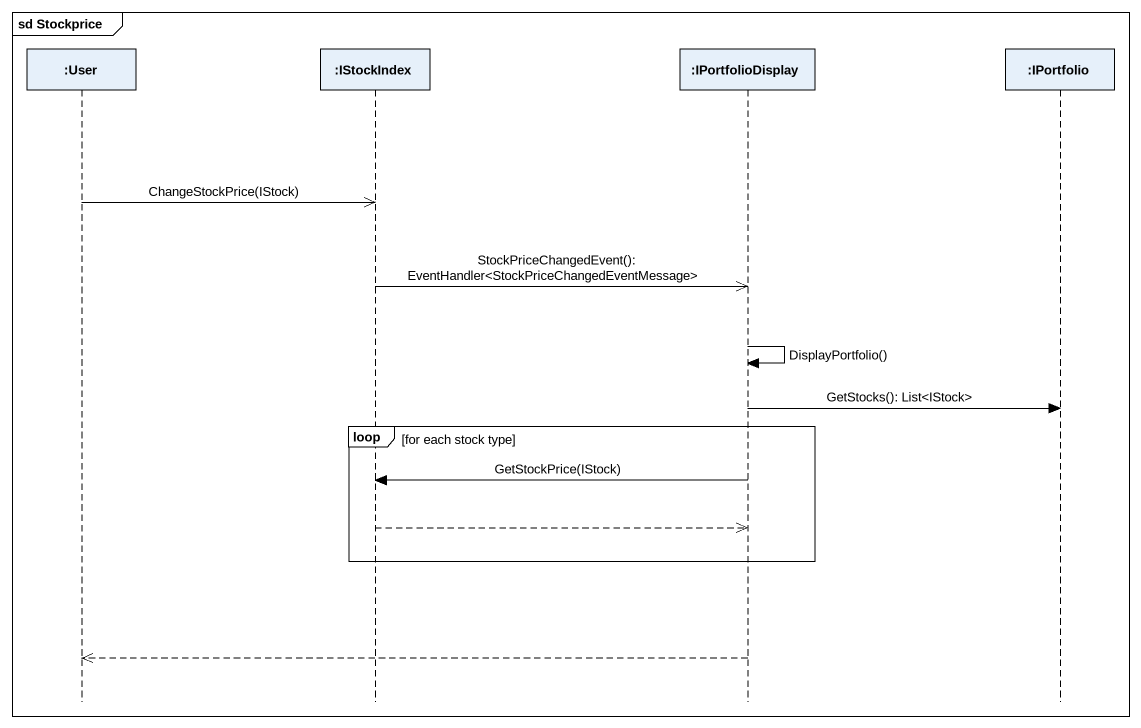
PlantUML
@startuml
mainframe sd Stockprice
hide footbox
participant ":User" as User
participant ":IStockIndex" as IStockIndex
participant ":IPortfolioDisplay" as IPortfolioDisplay
participant ":IPortfolio" as IPortfolio

User ->> IStockIndex : ChangeStockPrice(IStock)
IStockIndex ->> IPortfolioDisplay : StockPriceChangedEvent(): EventHandler<StockPriceChangedEventMessage>
IPortfolioDisplay -> IPortfolioDisplay : DisplayPortfolio()
IPortfolioDisplay -> IPortfolio : GetStocks(): List<IStock>
loop for each stock type
  IPortfolioDisplay -> IStockIndex : GetStockPrice(IStock)
  IStockIndex -->> IPortfolioDisplay
end
IPortfolioDisplay -->> User
@enduml
